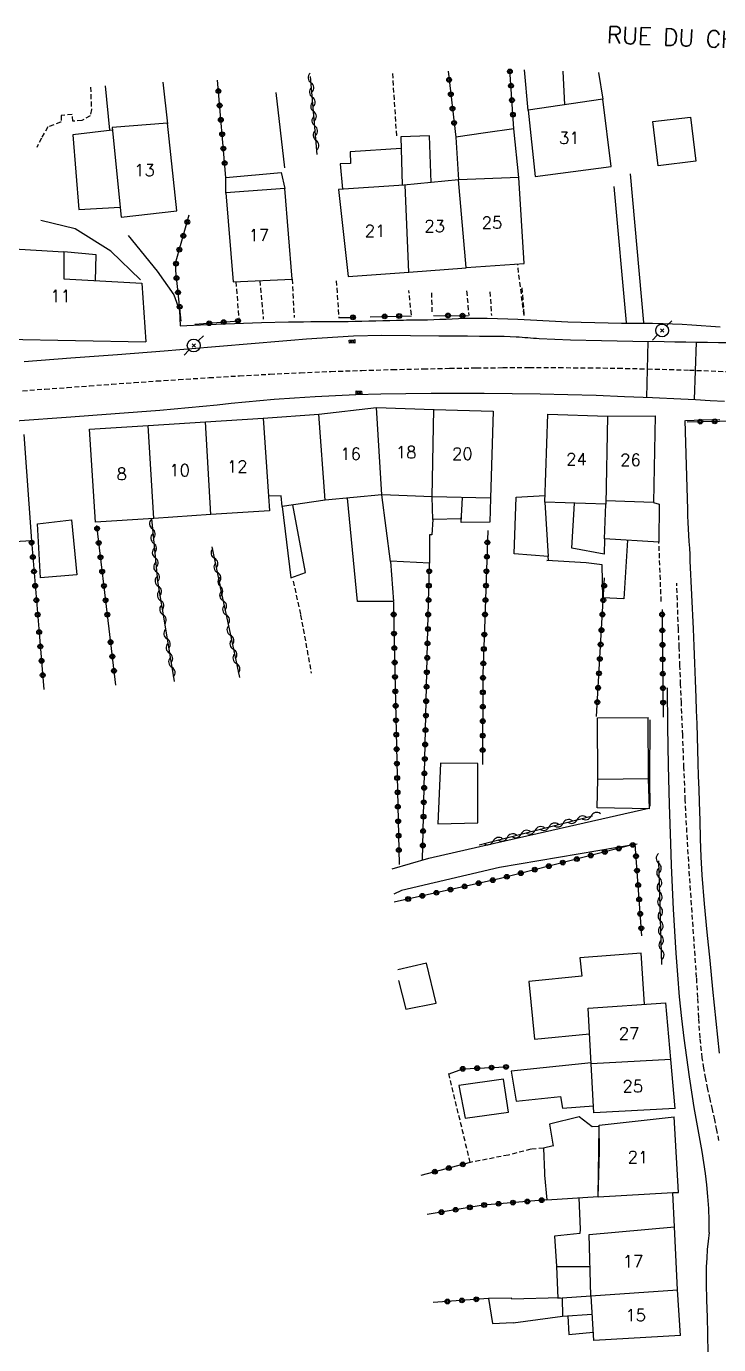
# Model space of a CAD drawing. Header units: millimetres. Extents: x 150997 to 152001, y 151999 to 153001.
# Drawn here: x 151361.2 to 151433.1, y 152596.7 to 152733.6 of the extents above; entities that cross this region are included whole.
import ezdxf
from ezdxf.enums import TextEntityAlignment as Align

# ---------------------------------------------------------------- set-up
doc = ezdxf.new("R2010")
doc.units = ezdxf.units.MM
doc.linetypes.add('DASHED', pattern=[0.75, 0.5, -0.25])
doc.layers.get('0').update_dxf_attribs({"linetype": 'CONTINUOUS'})
for name, color, linetype in [('W0001', 6, 'DASHED'), ('W0008', 7, 'CONTINUOUS'), ('W0014', 7, 'CONTINUOUS'), ('W0017', 7, 'CONTINUOUS'), ('W0020', 2, 'CONTINUOUS'), ('W0101', 7, 'CONTINUOUS'), ('W0104', 1, 'CONTINUOUS'), ('W0112', 1, 'DASHED'), ('W0310', 3, 'CONTINUOUS'), ('W0323', 7, 'CONTINUOUS'), ('W0401', 7, 'CONTINUOUS'), ('W0473', 7, 'CONTINUOUS'), ('W0989', 7, 'CONTINUOUS'), ('W0991', 7, 'CONTINUOUS'), ('W1102', 7, 'CONTINUOUS')]:
    doc.layers.add(name, color=color, linetype=linetype)
doc.styles.get("Standard").update_dxf_attribs({"font": 'romans.shx', "width": 0.85})

# ---------------------------------------------------------------- blocks, each defined once
blk = doc.blocks.new('T401')
for p, q in [((-0.3, 0.3), (0, 0.3)), ((-0.3, -0.25), (-0.3, 0.3)), ((-0.3, 0.15), (0, 0.15)), ((-0.3, 0), (0, 0)), ((0, 0.3), (0, -0.25)), ((-0.3, -0.15), (0, -0.15)), ((-0.3, -0.25), (-0.3, -0.3)), ((-0.3, -0.3), (0, -0.3)), ((0, -0.3), (0, -0.25))]:
    blk.add_line(p, q)
blk = doc.blocks.new('T473')
for p, q in [((-0.166667, 0.166667), (0.166667, -0.166667)), ((-0.166667, -0.166667), (0.166667, 0.166667)), ((0.500001, 0.500001), (1.000002, 1.000002)), ((-1.000002, -1.000002), (-0.500001, -0.500001))]:
    blk.add_line(p, q)
blk.add_ellipse((0, 0), major_axis=(0.471405, 0.471405), ratio=1, start_param=5.4977871438, end_param=11.780972451)
blk = doc.blocks.new('t310o')
at = {"color": 0, "linetype": 'Continuous'}
for centre, start, end in [((-0.5, 0.38), 216.8699, 323.1304), ((0.5, -0.37), 36.8699, 143.1303)]:
    blk.add_arc(centre, 0.625, start, end, dxfattribs=at)
blk = doc.blocks.new('t323o')
at = {"color": 0, "linetype": 'Continuous'}
for radius in [0.25, 0.15]:
    blk.add_circle((0, 0), radius, dxfattribs=at)

msp = doc.modelspace()

# ---------------------------------------------------------------- linework, layer by layer
at = {"layer": 'W0001'}
for points in [[(151360.79, 152695.75), (151363.11, 152695.92), (151365.42, 152696.09), (151367.74, 152696.26), (151370.06, 152696.43), (151372.37, 152696.6), (151374.69, 152696.76), (151377.01, 152696.91), (151380.17, 152697.11), (151383.32, 152697.3), (151386.48, 152697.47), (151389.64, 152697.62), (151392.83, 152697.75), (151396.02, 152697.86), (151399.21, 152697.95), (151402.41, 152698.02), (151405.16, 152698.08), (151407.92, 152698.12), (151410.67, 152698.15), (151413.43, 152698.16), (151416.5, 152698.15), (151419.58, 152698.13), (151422.65, 152698.09), (151425.73, 152698.02), (151430.07, 152697.89), (151434.4, 152697.73)], [(151428.93, 152671), (151428.75, 152675.75)], [(151433.14, 152617.86), (151432.93, 152618.94), (151432.71, 152620.01), (151432.47, 152621.08), (151432.23, 152622.14), (151431.99, 152623.21), (151431.77, 152624.28), (151431.57, 152625.36), (151431.4, 152626.44), (151431.18, 152628.53), (151431.04, 152630.62), (151430.94, 152632.72), (151430.82, 152634.81), (151430.56, 152638.57), (151430.29, 152642.34), (151430.04, 152646.11), (151429.81, 152649.87), (151429.64, 152653.24), (151429.5, 152656.61), (151429.37, 152659.98), (151429.24, 152663.35), (151429.16, 152665.26), (151429.08, 152667.17), (151429.01, 152669.09), (151428.93, 152671)]]:
    msp.add_lwpolyline(points, dxfattribs=at)
at = {"layer": 'W0008'}
for points in [[(151430.16, 152678.08), (151430.14, 152678.74), (151430.1, 152679.41), (151430.06, 152680.07), (151430.02, 152680.74), (151429.98, 152681.4), (151429.95, 152682.07), (151429.92, 152682.74), (151429.89, 152683.4), (151429.83, 152685.71), (151429.76, 152688.02), (151429.7, 152690.34), (151429.64, 152692.65)], [(151430.48, 152671), (151430.16, 152678.08)], [(151433.19, 152626.92), (151432.86, 152630.26), (151432.52, 152633.59), (151432.21, 152636.55), (151431.91, 152639.5), (151431.63, 152642.46), (151431.41, 152645.43), (151431.3, 152647.32), (151431.23, 152649.21), (151431.18, 152651.11), (151431.12, 152653), (151431.07, 152654.36), (151431.03, 152655.72), (151430.99, 152657.08), (151430.95, 152658.44), (151430.91, 152659.8), (151430.86, 152661.16), (151430.82, 152662.52), (151430.77, 152663.88), (151430.7, 152665.66), (151430.63, 152667.44), (151430.56, 152669.22), (151430.48, 152671)], [(151432.13, 152608.31), (151432.12, 152609.55), (151432.07, 152610.79), (151431.98, 152612.03), (151431.87, 152613.27), (151431.73, 152614.42), (151431.56, 152615.57), (151431.38, 152616.72), (151431.18, 152617.87), (151430.97, 152619.01), (151430.77, 152620.16), (151430.57, 152621.3), (151430.39, 152622.45), (151430.09, 152624.46), (151429.79, 152626.48), (151429.51, 152628.5), (151429.27, 152630.52), (151429.04, 152632.79), (151428.86, 152635.06), (151428.7, 152637.33), (151428.56, 152639.6), (151428.43, 152641.88), (151428.32, 152644.16), (151428.22, 152646.45), (151428.14, 152648.73), (151428.01, 152652.77), (151427.91, 152656.81), (151427.83, 152660.86), (151427.78, 152664.9)]]:
    msp.add_lwpolyline(points, dxfattribs=at)
at = {"layer": 'W0014'}
for points in [[(151377.16, 152702.49), (151379.98, 152702.62), (151382.8, 152702.73), (151385.61, 152702.82), (151388.43, 152702.9), (151389.2, 152702.91), (151389.97, 152702.92), (151390.74, 152702.93), (151391.51, 152702.93), (151392.28, 152702.93), (151393.06, 152702.94), (151393.83, 152702.94), (151394.6, 152702.95), (151395.32, 152702.97), (151396.04, 152702.98), (151396.76, 152703), (151397.48, 152703.02), (151398.2, 152703.04), (151398.93, 152703.06), (151399.65, 152703.08), (151400.37, 152703.09), (151400.68, 152703.1), (151400.99, 152703.1), (151401.31, 152703.11), (151401.62, 152703.11), (151401.93, 152703.12), (151402.24, 152703.12), (151402.56, 152703.13), (151402.87, 152703.13), (151403.51, 152703.15), (151404.15, 152703.18), (151404.79, 152703.2), (151405.43, 152703.23), (151406.08, 152703.25), (151406.72, 152703.28), (151407.36, 152703.29), (151408, 152703.3), (151409.07, 152703.28), (151410.13, 152703.25), (151411.19, 152703.21), (151412.25, 152703.17), (151412.9, 152703.14), (151413.55, 152703.11), (151414.2, 152703.08), (151414.85, 152703.04), (151415.5, 152703.01), (151416.15, 152702.97), (151416.79, 152702.94), (151417.44, 152702.92), (151418.84, 152702.87), (151420.23, 152702.83), (151421.63, 152702.8), (151423.02, 152702.77), (151423.56, 152702.76), (151424.1, 152702.76), (151424.64, 152702.76), (151425.18, 152702.76), (151425.71, 152702.76), (151426.25, 152702.76), (151426.79, 152702.75), (151427.33, 152702.73), (151428.32, 152702.7), (151429.31, 152702.65), (151430.31, 152702.59), (151431.3, 152702.53), (151432.29, 152702.46), (151433.28, 152702.4)], [(151434.22, 152700.73), (151433.09, 152700.74), (151431.96, 152700.76), (151430.83, 152700.77), (151429.7, 152700.79), (151428.56, 152700.81), (151427.43, 152700.83), (151424.19, 152700.88), (151420.95, 152700.93), (151417.71, 152701), (151414.47, 152701.14), (151414.17, 152701.16), (151413.87, 152701.18), (151413.57, 152701.21), (151413.27, 152701.24), (151412.98, 152701.26), (151412.68, 152701.29), (151412.38, 152701.31), (151412.08, 152701.33), (151410.81, 152701.37), (151409.54, 152701.39), (151408.27, 152701.39), (151407, 152701.4), (151404.04, 152701.43), (151401.09, 152701.46), (151398.13, 152701.47), (151395.17, 152701.41), (151393.54, 152701.33), (151391.91, 152701.22), (151390.28, 152701.09), (151388.65, 152700.96), (151387.01, 152700.83), (151385.36, 152700.7), (151383.72, 152700.56), (151382.07, 152700.41), (151380.43, 152700.27), (151378.78, 152700.13), (151377.14, 152699.99), (151375.5, 152699.86), (151370.64, 152699.49), (151365.79, 152699.12), (151360.94, 152698.76)], [(151360.03, 152692.63), (151361.95, 152692.76), (151363.87, 152692.9), (151365.79, 152693.04), (151368.1, 152693.2), (151370.42, 152693.37), (151372.73, 152693.54), (151375.04, 152693.72), (151376.52, 152693.86), (151378.01, 152694), (151379.5, 152694.15), (151380.99, 152694.3), (151382.47, 152694.46), (151383.96, 152694.6), (151385.45, 152694.74), (151386.94, 152694.86), (151389.05, 152695.02), (151391.17, 152695.15), (151393.29, 152695.27), (151395.4, 152695.36), (151398.01, 152695.43), (151400.62, 152695.47), (151403.23, 152695.49), (151405.84, 152695.5), (151408.74, 152695.49), (151411.65, 152695.47), (151414.55, 152695.43), (151417.45, 152695.37), (151420.38, 152695.28), (151423.31, 152695.16), (151426.24, 152695.03), (151429.17, 152694.9), (151430.69, 152694.83), (151432.21, 152694.75), (151433.73, 152694.68)], [(151429.67, 152692.65), (151431.45, 152692.72), (151433.24, 152692.77)], [(151432.13, 152608.31), (151432.02, 152607.42), (151431.93, 152606.53), (151431.87, 152605.63), (151431.82, 152604.74), (151431.8, 152603), (151431.84, 152601.26), (151431.9, 152599.52), (151431.95, 152597.78), (151432.03, 152593.64)]]:
    msp.add_lwpolyline(points, dxfattribs=at)
at = {"layer": 'W0017'}
for points in [[(151387.1, 152726.73), (151388.01, 152718.91)], [(151423.92, 152718.29), (151425.3, 152702.83)], [(151422.2, 152716.95), (151423.49, 152702.82)], [(151373.04, 152707.27), (151369.97, 152710.23), (151366.25, 152712.56), (151362.69, 152713.43)], [(151371.75, 152711.86), (151374.76, 152708.16), (151376.51, 152705.71), (151377.1, 152704.07), (151377.16, 152702.49)], [(151399.2, 152646.1), (151403, 152647.2), (151408.29, 152648.42), (151425.85, 152652.4)], [(151424.64, 152648.65), (151410.35, 152646.21), (151400.14, 152643.85), (151399.35, 152643.46)]]:
    msp.add_lwpolyline(points, dxfattribs=at)
at = {"layer": 'W0020'}
for points in [[(151425.63, 152695.05), (151425.77, 152700.86)], [(151430.59, 152694.83), (151430.82, 152700.78)]]:
    msp.add_lwpolyline(points, dxfattribs=at)
at = {"layer": 'W0101'}
for points in [[(151414.03, 152717.99), (151421.94, 152719.04), (151421.07, 152726.03), (151413.3, 152724.9)], [(151371.04, 152713.79), (151376.81, 152714.45), (151375.84, 152723.55), (151370.09, 152723.1)], [(151382.65, 152707.05), (151388.79, 152707.34), (151388.02, 152716.75), (151381.91, 152716.3)]]:
    msp.add_lwpolyline(points, close=True, dxfattribs=at)
for points in [[(151406.08, 152717.64), (151400.41, 152717.1)], [(151406.89, 152708.54), (151412.91, 152708.98), (151412.35, 152717.89), (151406.08, 152717.64)], [(151400.41, 152717.1), (151393.61, 152716.67), (151394.62, 152707.61)], [(151355.83, 152710.19), (151359.32, 152710.54), (151365.07, 152710.18), (151365.08, 152707.37), (151373.19, 152706.91), (151373.58, 152700.84)], [(151394.62, 152707.61), (151400.92, 152708.07)], [(151400.92, 152708.07), (151406.89, 152708.51), (151406.89, 152708.54)], [(151356.59, 152700.72), (151358.98, 152701.09), (151373.58, 152700.84)], [(151391.58, 152693.3), (151397.57, 152693.99)], [(151397.57, 152693.99), (151403.51, 152693.81)], [(151373.83, 152692.13), (151379.78, 152692.51)], [(151379.78, 152692.51), (151385.78, 152692.89)], [(151385.78, 152692.89), (151386.33, 152684.79)], [(151398.11, 152684.92), (151392.23, 152684.39), (151391.58, 152693.3)], [(151409.68, 152693.63), (151409.41, 152684.58), (151403.33, 152684.72)], [(151403.51, 152693.81), (151409.68, 152693.63)], [(151421.39, 152683.97), (151415.04, 152684.17), (151415.37, 152693.31)], [(151415.37, 152693.31), (151421.56, 152693.09), (151421.56, 152693.12)], [(151421.56, 152693.12), (151426.5, 152693.14), (151426.35, 152684.14)], [(151360.91, 152691.2), (151361.7, 152680.15), (151354.07, 152679.7), (151353.39, 152690.68)], [(151367.74, 152691.75), (151373.83, 152692.13)], [(151374.41, 152682.48), (151368.37, 152682.08), (151367.74, 152691.75)], [(151386.33, 152684.79), (151386.43, 152683.28), (151380.36, 152682.88)], [(151398.14, 152684.95), (151398.11, 152684.92)], [(151403.33, 152684.72), (151398.14, 152684.95)], [(151426.35, 152684.14), (151421.4, 152684.31)], [(151380.36, 152682.88), (151374.41, 152682.48)], [(151419.86, 152625.82), (151419.55, 152631.62), (151427.63, 152632.16)], [(151428.15, 152626.27), (151427.63, 152632.16)], [(151428.6, 152621.18), (151420.14, 152620.73), (151419.86, 152625.82)], [(151428.6, 152621.18), (151428.15, 152626.27)], [(151428.35, 152612.42), (151420.6, 152611.96), (151420.74, 152616.76), (151420.7, 152619.45), (151428.48, 152620.32)], [(151428.94, 152612.46), (151428.48, 152620.32)], [(151428.35, 152612.43), (151428.94, 152612.46)], [(151419.83, 152601.74), (151419.65, 152608.11), (151428.52, 152608.89)], [(151428.83, 152602.36), (151428.52, 152608.89)], [(151428.83, 152602.36), (151428.83, 152602.36)], [(151429.15, 152597.62), (151428.83, 152602.36)], [(151429.15, 152597.62), (151420.14, 152597.07), (151419.86, 152601.74), (151419.83, 152601.74)]]:
    msp.add_lwpolyline(points, dxfattribs=at)
at = {"layer": 'W0104'}
for points in [[(151413.3, 152724.87), (151412.93, 152729.07)], [(151416.92, 152728.93), (151417.09, 152725.45)], [(151420.64, 152728.8), (151421.07, 152726.03)], [(151369.84, 152722.8), (151369.41, 152727.42)], [(151375.35, 152727.79), (151375.84, 152723.48)], [(151370.09, 152722.83), (151366.01, 152722.33), (151366.64, 152714.57), (151370.94, 152714.83)], [(151412.35, 152717.89), (151411.81, 152722.94), (151408.9, 152722.54), (151408.87, 152722.54), (151405.79, 152722.08), (151406.07, 152717.64)], [(151403.24, 152717.37), (151403.05, 152722.23), (151400.08, 152722.13), (151400.21, 152717.09)], [(151400.11, 152720.92), (151394.83, 152720.56), (151394.87, 152719.34), (151394.84, 152719.37), (151393.79, 152719.31), (151394.02, 152716.7)], [(151381.91, 152716.27), (151381.91, 152717.91), (151387.65, 152718.42), (151388.02, 152716.75)], [(151368.36, 152707.18), (151368.43, 152709.85), (151365.07, 152710.18)], [(151385.78, 152692.89), (151391.58, 152693.3)], [(151392.23, 152684.39), (151387.76, 152683.72), (151387.64, 152684.83), (151386.33, 152684.79)], [(151409.41, 152684.58), (151409.34, 152682.08), (151406.34, 152682.07), (151406.34, 152682.59), (151406.34, 152682.45), (151403.4, 152682.36), (151403.3, 152680.77), (151403.05, 152680.77), (151403.06, 152677.83), (151399.01, 152678.03), (151399.01, 152678.01), (151399.31, 152673.84), (151395.59, 152673.85), (151394.55, 152684.6)], [(151399.01, 152678.01), (151398.11, 152684.92)], [(151403.4, 152682.36), (151403.33, 152684.72)], [(151406.34, 152682.07), (151406.48, 152684.65)], [(151423.62, 152680.22), (151423.26, 152674.14), (151421.09, 152674.24), (151421.02, 152677.68), (151419.35, 152677.87), (151415.27, 152678.1), (151415.44, 152678.16), (151415.38, 152678.52), (151411.85, 152678.81), (151412.08, 152684.69), (151415.06, 152684.86)], [(151387.76, 152683.72), (151388.65, 152676.33), (151390.17, 152676.87), (151388.88, 152683.89)], [(151415.04, 152684.17), (151415.38, 152678.52)], [(151421.26, 152680.37), (151421.21, 152678.76), (151417.85, 152679.38), (151418.13, 152684.07)], [(151426.9, 152680.01), (151421.26, 152680.37), (151421.39, 152683.97)], [(151426.35, 152684.14), (151426.91, 152683.98), (151426.9, 152680.01)], [(151425.91, 152652.33), (151420.47, 152652.42), (151420.54, 152655.39), (151420.54, 152655.36), (151420.53, 152661.76), (151425.77, 152661.82)], [(151425.91, 152652.33), (151425.81, 152655.45), (151425.77, 152661.82)], [(151425.96, 152661.57), (151425.93, 152655.33), (151425.95, 152652.58)], [(151425.81, 152655.45), (151420.54, 152655.36)], [(151425.41, 152632.01), (151425.07, 152637.32), (151418.69, 152636.85), (151418.89, 152634.95), (151413.38, 152634.37), (151413.96, 152628.4), (151419.69, 152628.94)], [(151402.75, 152636.29), (151399.77, 152635.6)], [(151399.83, 152634.49), (151400.59, 152631.51), (151403.76, 152632.12), (151402.75, 152636.29)], [(151419.86, 152625.93), (151411.56, 152625.05), (151412.06, 152621.95), (151416.67, 152622.42), (151416.89, 152621.22), (151420.1, 152621.46)], [(151418.57, 152611.92), (151418.73, 152608.64), (151418.69, 152608.21), (151416.04, 152607.92), (151416.25, 152604.81), (151416.25, 152604.78), (151416.41, 152601.48), (151416.86, 152601.53), (151416.9, 152599.62), (151419.97, 152599.83)], [(151428.94, 152612.46), (151428.35, 152612.42)], [(151428.52, 152608.89), (151428.35, 152612.43)], [(151416.25, 152604.78), (151419.74, 152604.78)], [(151416.63, 152601.51), (151411.63, 152601.39), (151411.6, 152601.5), (151409.18, 152601.46), (151409.61, 152598.87), (151411.75, 152598.95), (151411.76, 152598.92), (151416.9, 152599.62)], [(151416.86, 152601.53), (151419.83, 152601.74)], [(151417.43, 152599.66), (151417.55, 152597.7), (151420.08, 152597.94)]]:
    msp.add_lwpolyline(points, dxfattribs=at)
for points in [[(151426.81, 152719.12), (151426.26, 152723.7), (151430.18, 152724.16), (151430.73, 152719.58)], [(151362.66, 152676.33), (151362.33, 152681.91), (151365.88, 152682.33), (151366.41, 152676.61)], [(151408.07, 152650.87), (151408.08, 152657.03), (151404.22, 152657.05), (151403.93, 152650.77)], [(151410.76, 152624.22), (151406.12, 152623.57), (151406.77, 152620.17), (151411.26, 152620.82)], [(151420.7, 152619.31), (151419.97, 152619.27), (151418.63, 152620.31), (151415.55, 152619.55), (151415.92, 152617.28), (151415.9, 152617.3), (151414.91, 152617.07), (151415.01, 152614.49), (151415.02, 152614.25), (151415.25, 152611.7), (151420.6, 152612.05)]]:
    msp.add_lwpolyline(points, close=True, dxfattribs=at)
at = {"layer": 'W0112'}
for points in [[(151399.21, 152728.72), (151399.63, 152722.24)], [(151367.84, 152727.29), (151367.94, 152724.98), (151367.8, 152724.32), (151366.95, 152723.81), (151366, 152723.75), (151365.94, 152724.45), (151364.78, 152724.33), (151364.78, 152723.64), (151364.73, 152723.64), (151363.42, 152723.16), (151362.74, 152721.99), (151362.27, 152721.01)], [(151412.89, 152703.57), (151412.21, 152708.93)], [(151382.95, 152707.07), (151383.27, 152703.04)], [(151385.43, 152707.18), (151385.8, 152703.19)], [(151388.79, 152707.34), (151389, 152703.37)], [(151393.38, 152707.17), (151393.65, 152703.34)], [(151412.65, 152706.45), (151412.89, 152703.57)], [(151401.18, 152703.65), (151400.92, 152706.15)], [(151403.26, 152705.93), (151403.32, 152703.71)], [(151406.92, 152706.12), (151407.15, 152703.57)], [(151409.35, 152706.02), (151409.5, 152703.58)], [(151427.14, 152673.87), (151426.9, 152680.01)], [(151388.9, 152675.97), (151389.67, 152672.48), (151389.67, 152672.45), (151389.94, 152671)], [(151389.94, 152671), (151390.78, 152666.42)], [(151414.91, 152617.07), (151413.6, 152616.97), (151413.6, 152616.95), (151411.26, 152616.35), (151407.29, 152615.59), (151405.01, 152625.04)]]:
    msp.add_lwpolyline(points, dxfattribs=at)
at = {"layer": 'W0310'}
for points in [[(151391.41, 152720.28), (151390.7, 152728.39)], [(151374.17, 152682.46), (151374.76, 152676.38), (151374.76, 152676.13), (151375.62, 152671)], [(151380.46, 152679.54), (151381.33, 152675.41), (151381.33, 152675.3), (151382.24, 152671)], [(151375.62, 152671), (151376.54, 152665.54)], [(151382.24, 152671), (151383.31, 152665.96)], [(151408.23, 152648.59), (151419.99, 152651.59)], [(151427.22, 152636.16), (151426.88, 152646.91)]]:
    msp.add_lwpolyline(points, dxfattribs=at)
at = {"layer": 'W0323'}
for points in [[(151405, 152728.94), (151405.79, 152722.08)], [(151411.84, 152722.94), (151411.41, 152729.12)], [(151381.91, 152717.91), (151381.03, 152728.01)], [(151377.27, 152702.98), (151376.7, 152708.22), (151376.75, 152709.25), (151378.11, 152714.03)], [(151396.91, 152703.43), (151401.19, 152703.54)], [(151403.49, 152703.58), (151407.07, 152703.54)], [(151378.69, 152702.65), (151383.24, 152703.01)], [(151393.61, 152703.34), (151395.41, 152703.37)], [(151429.82, 152692.51), (151436.54, 152692.65), (151436.76, 152675.86), (151436.87, 152671)], [(151369.77, 152671), (151368.49, 152681.74)], [(151409.12, 152681.24), (151408.78, 152671)], [(151361.7, 152680.15), (151362.48, 152671)], [(151402.9, 152671), (151403.06, 152677.83)], [(151420.95, 152671), (151421.26, 152676.31)], [(151399.31, 152673.79), (151399.37, 152671)], [(151427.23, 152673.01), (151427.25, 152671)], [(151362.48, 152671), (151363.01, 152664.7)], [(151370.46, 152665.16), (151369.77, 152671)], [(151399.37, 152671), (151399.91, 152646.53)], [(151402.33, 152647.01), (151402.9, 152671)], [(151408.78, 152671), (151408.62, 152666.33), (151408.58, 152656.92)], [(151420.41, 152661.9), (151420.95, 152671)], [(151427.25, 152671), (151427.35, 152661.85)], [(151425.12, 152639.12), (151424.43, 152648.64), (151410.43, 152645.09), (151399.39, 152642.62)], [(151405.11, 152624.8), (151406.53, 152625.32), (151411.04, 152625.51)], [(151407.29, 152615.59), (151402.17, 152614.23)], [(151415.25, 152611.7), (151408.64, 152611.15), (151402.83, 152610.16)], [(151409.18, 152601.46), (151403.44, 152601.02)]]:
    msp.add_lwpolyline(points, dxfattribs=at)
at = {"layer": 'W1102'}
for points in [[(151406.89, 152708.54), (151406.08, 152717.64)], [(151400.92, 152708.07), (151400.52, 152717.11)], [(151398.11, 152684.92), (151397.57, 152693.99)], [(151380.36, 152682.88), (151379.78, 152692.51)], [(151403.33, 152684.72), (151403.51, 152693.82)], [(151421.56, 152693.09), (151421.39, 152683.97)], [(151374.41, 152682.48), (151373.83, 152692.13)], [(151428.15, 152626.27), (151419.86, 152625.82)], [(151419.83, 152601.74), (151428.83, 152602.36)]]:
    msp.add_lwpolyline(points, dxfattribs=at)

# ---------------------------------------------------------------- block references
at = {"layer": 'W0310'}
for p, rotation in [((151390.75, 152727.75), 95.0196114672068), ((151390.89, 152726.26), 95.0196114672068), ((151391.02, 152724.76), 95.0196114672068), ((151391.15, 152723.27), 95.0196114672068), ((151391.28, 152721.77), 95.0196114672068), ((151374.27, 152681.4), 275.5621781532285), ((151374.41, 152679.91), 275.5621781532285), ((151374.56, 152678.42), 275.5621781532285), ((151380.72, 152678.34), 281.88726070081), ((151374.7, 152676.93), 275.5621781532285), ((151381.03, 152676.87), 281.88726070081), ((151374.88, 152675.44), 279.5468810590939), ((151381.33, 152675.41), 270), ((151375.12, 152673.96), 279.5468810590939), ((151381.62, 152673.94), 281.9259612132083), ((151375.37, 152672.48), 279.5468810590939), ((151381.93, 152672.47), 281.9259612132083), ((151375.79, 152669.98), 279.5468810591203), ((151382.38, 152670.36), 281.9259612132689), ((151376.04, 152668.5), 279.5468810591203), ((151382.69, 152668.89), 281.9259612132689), ((151376.29, 152667.02), 279.5468810591203), ((151383, 152667.42), 281.9259612132689), ((151418.41, 152651.19), 14.30655860203966), ((151419.86, 152651.56), 14.30655860203966), ((151412.59, 152649.7), 14.30655860203966), ((151414.05, 152650.08), 14.30655860203966), ((151415.5, 152650.45), 14.30655860203966), ((151416.95, 152650.82), 14.30655860203966), ((151409.69, 152648.96), 14.30655860203966), ((151411.14, 152649.33), 14.30655860203966), ((151426.89, 152646.66), 91.79140913789136), ((151426.94, 152645.16), 91.79140913789136), ((151426.98, 152643.66), 91.79140913789136), ((151427.03, 152642.16), 91.79140913789136), ((151427.08, 152640.66), 91.79140913789136), ((151427.12, 152639.16), 91.79140913789136), ((151427.17, 152637.66), 91.79140913789136)]:
    msp.add_blockref('t310o', p, dxfattribs=dict(at, rotation=rotation))
at = {"layer": 'W0323'}
for p, rotation in [((151405.1, 152728.04), 276.6053409896461), ((151411.42, 152728.92), 93.9518171367872), ((151381.13, 152726.88), 95.00301362502238), ((151405.28, 152726.55), 276.6053409896461), ((151411.53, 152727.43), 93.9518171367872), ((151381.26, 152725.38), 95.00301362502238), ((151411.63, 152725.93), 93.9518171367872), ((151381.39, 152723.89), 95.00301362502238), ((151405.45, 152725.06), 276.6053409896461), ((151411.73, 152724.43), 93.9518171367872), ((151381.52, 152722.39), 95.00301362502238), ((151405.62, 152723.57), 276.6053409896461), ((151381.65, 152720.9), 95.00301362502238), ((151381.78, 152719.4), 95.00301362502238), ((151377.9, 152713.28), 74.05776908699849), ((151377.49, 152711.84), 74.05776908699849), ((151377.08, 152710.4), 74.05776908699849), ((151376.73, 152708.95), 87.15707272219139), ((151376.78, 152707.45), 96.25743429826473), ((151376.94, 152705.96), 96.25743429826473), ((151377.11, 152704.47), 96.25743429826473), ((151395.11, 152703.37), 1.142589822230762), ((151398.41, 152703.47), 1.393587361053091), ((151399.91, 152703.51), 1.393587361053091), ((151404.99, 152703.56), 359.3762012534631), ((151406.49, 152703.54), 359.3762012534631), ((151380.18, 152702.76), 4.522878262549491), ((151381.68, 152702.88), 4.522878262549491), ((151383.17, 152703), 4.522878262549491), ((151431.2, 152692.54), 1.219419373388732), ((151432.7, 152692.57), 1.219419373388732), ((151368.53, 152681.43), 96.78730499260885), ((151361.72, 152679.97), 274.8415086173518), ((151368.7, 152679.94), 96.78730499260885), ((151409.08, 152679.99), 268.0754936634668), ((151361.85, 152678.47), 274.8415086173518), ((151368.88, 152678.45), 96.78730499260885), ((151409.03, 152678.5), 268.0754936634668), ((151361.97, 152676.98), 274.8415086173518), ((151369.06, 152676.96), 96.78730499260885), ((151403.04, 152677), 88.64894368004322), ((151408.98, 152677), 268.0754936634668), ((151362.1, 152675.48), 274.8415086173518), ((151369.24, 152675.47), 96.78730499260885), ((151403, 152675.5), 88.64894368004322), ((151408.93, 152675.5), 268.0754936634668), ((151421.21, 152675.49), 86.61279831982212), ((151362.22, 152673.99), 274.8415086173518), ((151369.41, 152673.98), 96.78730499260885), ((151402.97, 152674), 88.64894368004322), ((151408.88, 152674), 268.0754936634668), ((151421.12, 152673.99), 86.61279831982212), ((151362.35, 152672.49), 274.8415086173518), ((151369.59, 152672.49), 96.78730499260885), ((151399.34, 152672.5), 271.271442698321), ((151402.93, 152672.5), 88.64894368004322), ((151408.83, 152672.5), 268.0754936634668), ((151421.03, 152672.5), 86.61279831982212), ((151427.23, 152672.5), 270.6365935760188), ((151362.51, 152670.68), 274.8415086174518), ((151399.38, 152670.52), 271.2714426983192), ((151402.9, 152671), 88.6489436800407), ((151408.76, 152670.42), 268.0754936634619), ((151420.94, 152670.88), 86.61279831981334), ((151427.25, 152670.85), 270.6365935760181), ((151362.63, 152669.19), 274.8415086174518), ((151369.93, 152669.63), 96.787304992585), ((151399.41, 152669.02), 271.2714426983192), ((151402.86, 152669.5), 88.6489436800407), ((151420.85, 152669.39), 86.61279831981334), ((151427.27, 152669.35), 270.6365935760181), ((151362.76, 152667.69), 274.8415086174518), ((151370.11, 152668.14), 96.787304992585), ((151402.83, 152668), 88.6489436800407), ((151408.71, 152668.92), 268.0754936634619), ((151420.76, 152667.89), 86.61279831981334), ((151427.29, 152667.85), 270.6365935760181), ((151370.28, 152666.65), 96.787304992585), ((151399.45, 152667.52), 271.2714426983192), ((151402.79, 152666.5), 88.6489436800407), ((151408.66, 152667.42), 268.0754936634619), ((151420.67, 152666.39), 86.61279831981334), ((151427.3, 152666.35), 270.6365935760181), ((151362.88, 152666.2), 274.8415086174518), ((151399.48, 152666.02), 271.2714426983192), ((151402.76, 152665), 88.6489436800407), ((151408.62, 152665.92), 269.768675330265), ((151420.58, 152664.89), 86.61279831981334), ((151399.51, 152664.52), 271.2714426983192), ((151402.72, 152663.5), 88.6489436800407), ((151408.61, 152664.42), 269.768675330265), ((151427.32, 152664.85), 270.6365935760181), ((151399.55, 152663.02), 271.2714426983192), ((151408.61, 152662.92), 269.768675330265), ((151420.5, 152663.4), 86.61279831981334), ((151427.34, 152663.35), 270.6365935760181), ((151399.58, 152661.52), 271.2714426983192), ((151402.69, 152662), 88.6489436800407), ((151408.6, 152661.42), 269.768675330265), ((151399.61, 152660.02), 271.2714426983192), ((151402.65, 152660.5), 88.6489436800407), ((151408.6, 152659.92), 269.768675330265), ((151399.65, 152658.52), 271.2714426983192), ((151402.61, 152659), 88.6489436800407), ((151408.59, 152658.42), 269.768675330265), ((151399.68, 152657.02), 271.2714426983192), ((151402.58, 152657.5), 88.6489436800407), ((151399.71, 152655.52), 271.2714426983192), ((151402.54, 152656), 88.6489436800407), ((151399.75, 152654.03), 271.2714426983192), ((151402.51, 152654.5), 88.6489436800407), ((151402.47, 152653), 88.6489436800407), ((151399.78, 152652.53), 271.2714426983192), ((151402.44, 152651.5), 88.6489436800407), ((151399.81, 152651.03), 271.2714426983192), ((151402.4, 152650.01), 88.6489436800407), ((151399.85, 152649.53), 271.2714426983192), ((151402.37, 152648.51), 88.6489436800407), ((151424.18, 152648.57), 194.1978591000099), ((151399.88, 152648.03), 271.2714426983192), ((151418.37, 152647.1), 194.1978591000099), ((151419.82, 152647.47), 194.1978591000099), ((151421.28, 152647.84), 194.1978591000099), ((151422.73, 152648.2), 194.1978591000099), ((151424.52, 152647.4), 94.14722788166318), ((151414, 152646), 194.1978591000099), ((151415.46, 152646.36), 194.1978591000099), ((151416.91, 152646.73), 194.1978591000099), ((151424.63, 152645.9), 94.14722788166318), ((151408.17, 152644.59), 192.6198185788467), ((151409.64, 152644.91), 192.6198185788467), ((151411.1, 152645.26), 194.1978591000099), ((151412.55, 152645.63), 194.1978591000099), ((151424.74, 152644.4), 94.14722788166318), ((151400.85, 152642.95), 192.6198185788467), ((151402.32, 152643.28), 192.6198185788467), ((151403.78, 152643.6), 192.6198185788467), ((151405.25, 152643.93), 192.6198185788467), ((151406.71, 152644.26), 192.6198185788467), ((151424.85, 152642.91), 94.14722788166318), ((151424.96, 152641.41), 94.14722788166318), ((151425.07, 152639.91), 94.14722788166318), ((151406.52, 152625.31), 20.12916954555108), ((151408.02, 152625.38), 2.425046197254069), ((151409.52, 152625.44), 2.425046197254069), ((151411.01, 152625.51), 2.425046197254069), ((151403.62, 152614.62), 194.8123303530645), ((151405.07, 152615), 194.8123303530645), ((151406.52, 152615.38), 194.8123303530645), ((151413.23, 152611.53), 184.7514593330587), ((151414.72, 152611.66), 184.7514593330587), ((151404.31, 152610.42), 189.659730585496), ((151405.78, 152610.67), 189.659730585496), ((151407.26, 152610.92), 189.659730585496), ((151408.74, 152611.16), 184.7514593330587), ((151410.24, 152611.29), 184.7514593330587), ((151411.73, 152611.41), 184.7514593330587), ((151404.93, 152601.14), 184.357577323995), ((151406.43, 152601.25), 184.357577323995), ((151407.93, 152601.37), 184.357577323995)]:
    msp.add_blockref('t323o', p, dxfattribs=dict(at, rotation=rotation))
at = {"layer": 'W0401'}
for p, rotation in [((151395.03, 152701.01), 92.09490029746763), ((151395.72, 152695.4), 271.9685331464004)]:
    msp.add_blockref('T401', p, dxfattribs=dict(at, rotation=rotation))
at = {"layer": 'W0473'}
for p in [(151427.23, 152702.01), (151378.57, 152700.45)]:
    msp.add_blockref('T473', p, dxfattribs=at)

# ---------------------------------------------------------------- texts
at = {"layer": 'W0989'}
msp.add_text('RUE DU CHARRON   ', height=1.75, rotation=357.7284, dxfattribs=at).set_placement((151421.48, 152731.86))
at = {"layer": 'W0991'}
for s, p in [('31', (151417.59, 152722.01)), ('13', (151373.45, 152718.67)), ('23', (151403.6, 152712.85)), ('25', (151409.56, 152713.21)), ('17', (151385.34, 152711.9)), ('21', (151397.41, 152712.36)), ('11', (151364.74, 152705.59)), ('16', (151394.87, 152689.19)), ('18', (151400.64, 152689.36)), ('20', (151406.48, 152689.2)), ('12', (151383.09, 152687.88)), ('24', (151418.34, 152688.64)), ('26', (151423.95, 152688.56)), ('8', (151371.09, 152687.11)), ('10', (151377.1, 152687.49)), ('27', (151423.8, 152628.99)), ('25', (151424.19, 152623.5)), ('21', (151424.72, 152616.14)), ('17', (151424.21, 152605.31)), ('15', (151424.49, 152599.72))]:
    msp.add_text(s, height=1.25, dxfattribs=at).set_placement(p, align=Align.MIDDLE_CENTER)

doc.saveas('drawing.dxf')
